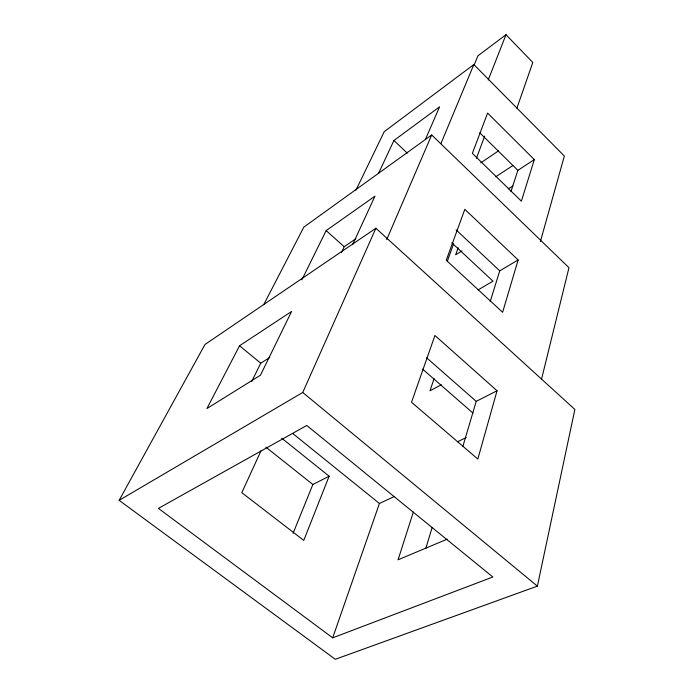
<?xml version="1.0" encoding="UTF-8"?>
<svg xmlns="http://www.w3.org/2000/svg" width="694" height="694" viewBox="0 0 694 694"><rect width="100%" height="100%" fill="white"/><g stroke="black" fill="none" stroke-linecap="round" stroke-linejoin="round"><path stroke-width="1.04" d="M537.382 586.135L574.858 409.451L375.896 228.248L204.956 344.51L119.142 500.331L335.306 659.3L537.382 586.135L302.731 392.474L119.142 500.331M541.441 379.583L568.976 267.684L431.703 134.966L303.825 227.138L263.72 304.692M497.051 390.757L477.836 459.046L411.516 402.26L434.938 335.471L497.051 390.757L476.223 401.358L462.811 446.58M540.392 241.564L564.352 156.037L473.837 64.551L384.207 131.695L355.961 190.13M518.132 259.964L502.621 312.283L446.242 260.224L464.824 209.31L518.132 259.964L499.741 270.842L490.207 301.526M425.847 548.364L432.102 527.614M534.311 159.603L521.394 201.173L472.362 153.365L487.622 113.061L534.311 159.603L517.854 170.36L510.949 191.639M413.355 511.99L398.078 559.798L447.257 539.151M434.097 378.62L429.968 390.817L441.271 384.78M516.9 108.16L532.801 62.46L505.995 34.7L477.923 55.841L473.776 65.817M332.686 637.829L492.853 577L306.757 425.457L158.406 508.39L332.686 637.829L379.427 503.48L394.097 496.609M458.17 247.741L455.628 254.837L462.004 250.864M447.404 260.987L453.65 243.794M476.422 158.284L484.664 136.154M488.229 79.975L505.995 34.7M281.79 438.235L329.13 476.205L303.764 540.409L241.816 492.662L260.996 450.822M293.094 533.287L312.873 484.481L329.13 476.205M440.933 143.597L473.837 64.551M386.714 239.56L431.703 134.966M425.344 139.581L439.588 106.824L393.94 140.474L378.499 173.448M302.731 392.474L375.896 228.248M352.595 244.687L374.96 196.185L326.154 230.599L301.881 279.803M341.457 252.547L344.189 246.708L355.814 238.779M251.757 381.405L260.736 363.205L269.801 357.471M239.551 345.759L206.933 408.54L260.45 375.211L291.593 311.467L239.551 345.759L260.736 363.205M480.734 162.89L498.639 150.789M495.802 176.779L512.892 165.51M508.32 188.872L512.823 185.966M478.027 289.953L492.974 281.174L451.811 242.805M457.485 441.783L466.221 437.524M265.871 447.153L312.873 484.481M292.66 433.446L379.427 503.48M422.568 369.087L473.065 413.156M426.697 357.852L476.223 401.358M326.154 230.599L344.189 246.708M456.088 229.853L499.741 270.842M393.94 140.474L407.265 153.14M479.771 132.806L517.854 170.36"/></g></svg>
